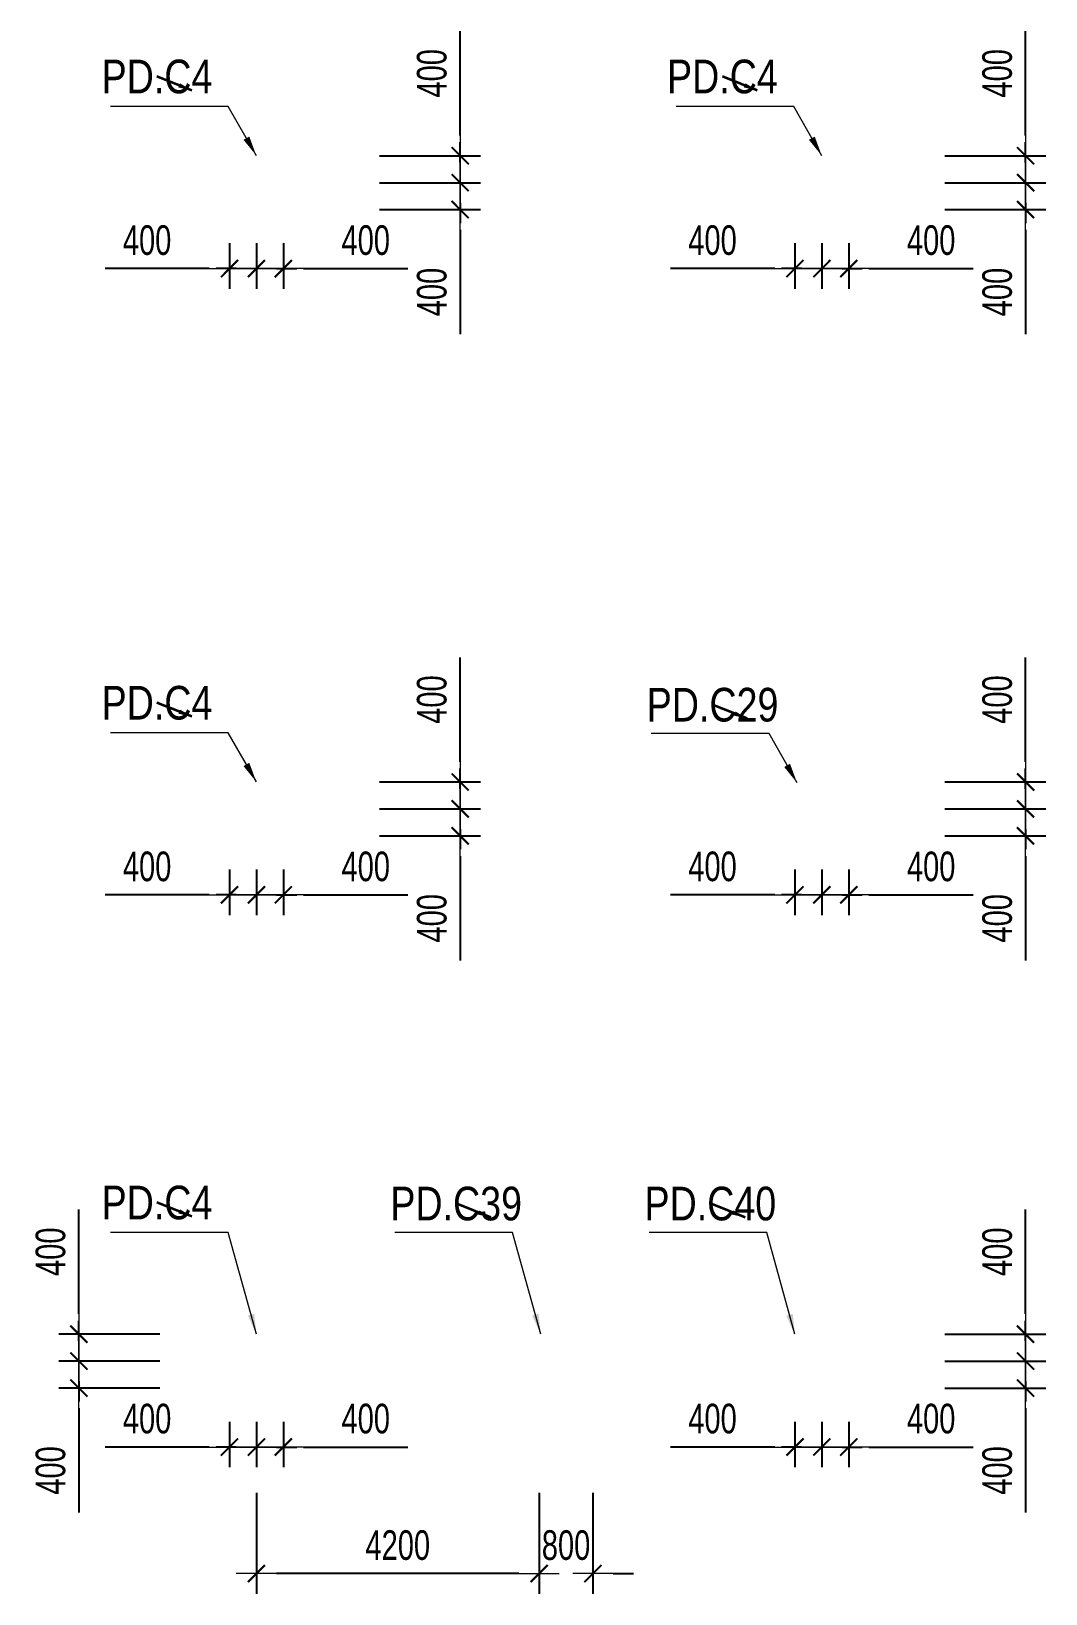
# Model space of a CAD drawing. Header units: millimetres. Extents: x -259680 to 286077, y 2206 to 90611.
# Drawn here: x 102455 to 117527, y 35045 to 58249 of the extents above; entities that cross this region are included whole.
import ezdxf
from ezdxf.enums import TextEntityAlignment as Align

# ---------------------------------------------------------------- set-up
doc = ezdxf.new("R2010")
doc.units = ezdxf.units.MM
doc.layers.get('Defpoints').update_dxf_attribs({"color": 151, "lineweight": 9})
for name, color, linetype, lineweight in [('$0$C1', 20, 'Continuous', 35), ('$1$NDC_S_ANNO', 7, 'Continuous', 20), ('$1$NDC_S_DIM', 1, 'Continuous', 15), ('NDC_S_DIM', 1, 'Continuous', 15)]:
    doc.layers.add(name, color=color, linetype=linetype, lineweight=lineweight)
doc.styles.add('$1$NDC_DIM', font='', dxfattribs={"width": 0.75})
doc.styles.add('$2$ARIAL', font='arial.ttf', dxfattribs={"width": 0.8})
doc.styles.add('NDC_DIM', font='', dxfattribs={"width": 0.75})
doc.styles.get('$1$NDC_DIM').set_extended_font_data('Dotum')
doc.styles.get('NDC_DIM').set_extended_font_data('Dotum')
doc.dimstyles.new('$0$NDC_dim_150', dxfattribs={"dimscale": 150, "dimtxt": 2.2, "dimasz": 1.5, "dimexe": 1.5, "dimexo": 2.5, "dimgap": 1, "dimtad": 1, "dimdec": 0, "dimzin": 0, "dimdsep": 46, "dimtxsty": '$1$NDC_DIM', "dimblk": '$1$DIMMARK', "dimcen": 0.09, "dimdle": 1.2, "dimclrd": 1, "dimclre": 1, "dimclrt": 3, "dimadec": 0, "dimazin": 0, "dimtfac": 1, "dimtdec": 0, "dimtix": 1, "dimtofl": 0, "dimtmove": 0, "dimatfit": 3, "dimfxl": 0, "dimtolj": 1, "dimtzin": 0, "dimarcsym": 0})
doc.dimstyles.new('$1$NDC_dim_iso', dxfattribs={"dimtxt": 2.2, "dimasz": 1, "dimexe": 1.5, "dimexo": 2.5, "dimgap": 1, "dimtad": 1, "dimdec": 0, "dimzin": 0, "dimdsep": 46, "dimtxsty": '$1$NDC_DIM', "dimblk": '$1$DIMMARK', "dimcen": 0.09, "dimdle": 1.2, "dimclrd": 1, "dimclre": 1, "dimclrt": 3, "dimadec": 0, "dimazin": 0, "dimtfac": 1, "dimtdec": 0, "dimtix": 1, "dimtofl": 0, "dimtmove": 0, "dimatfit": 3, "dimfxl": 0, "dimtolj": 1, "dimtzin": 0, "dimarcsym": 0})
doc.dimstyles.new('NDC_dim_200', dxfattribs={"dimscale": 200, "dimtxt": 2.2, "dimasz": 1.5, "dimexe": 1.5, "dimexo": 2.5, "dimgap": 1, "dimtad": 1, "dimdec": 0, "dimzin": 0, "dimdsep": 46, "dimtxsty": 'NDC_DIM', "dimblk": 'DIMMARK', "dimcen": 0.09, "dimdle": 1.2, "dimclrd": 1, "dimclre": 1, "dimclrt": 3, "dimadec": 0, "dimazin": 0, "dimtfac": 1, "dimtdec": 0, "dimtix": 1, "dimtofl": 0, "dimtmove": 0, "dimatfit": 3, "dimfxl": 0, "dimtolj": 1, "dimtzin": 0, "dimarcsym": 0})

# ---------------------------------------------------------------- blocks, each defined once
blk = doc.blocks.new('$1$DIMMARK')
at = {"layer": '$1$NDC_S_DIM', "color": 1}
blk.add_line((-1.5, 0), (1, 0), dxfattribs=at)
at = {"layer": '$1$NDC_S_DIM', "color": 2, "const_width": 0.1}
blk.add_lwpolyline([(-0.424, -0.424), (0.424, 0.424)], dxfattribs=at)
blk = doc.blocks.new('DIMMARK')
at = {"layer": 'NDC_S_DIM', "color": 1}
blk.add_line((-1.5, 0), (1, 0), dxfattribs=at)
at = {"layer": 'NDC_S_DIM', "color": 2, "const_width": 0.1}
blk.add_lwpolyline([(-0.424, -0.424), (0.424, 0.424)], dxfattribs=at)
blk = doc.blocks.new('*D1509')
at = {"layer": 'Defpoints', "color": 0, "ltscale": 100, "transparency": 16777216}
for p in [(105800, 38100), (106200, 38100), (106200, 37224)]:
    blk.add_point(p, dxfattribs=at)
at = {"layer": 'NDC_S_DIM', "color": 1, "lineweight": -2, "ltscale": 100, "transparency": 16777216}
for p, q in [((105800, 37600), (105800, 36924)), ((106200, 37600), (106200, 36924)), ((105500, 37224), (105200, 37224)), ((106500, 37224), (108049, 37224))]:
    blk.add_line(p, q, dxfattribs=at)
at = {"layer": 'NDC_S_DIM', "color": 1, "lineweight": -2, "ltscale": 100, "transparency": 16777216, "xscale": 300, "yscale": 300, "zscale": 300}
blk.add_blockref('DIMMARK', (105800, 37224), dxfattribs=at)
at = {"layer": 'NDC_S_DIM', "color": 1, "lineweight": -2, "ltscale": 100, "transparency": 16777216, "xscale": 300, "yscale": 300, "zscale": 300, "rotation": 180}
blk.add_blockref('DIMMARK', (106200, 37224), dxfattribs=at)
at = {"layer": 'NDC_S_DIM', "color": 3, "ltscale": 100, "transparency": 16777216, "insert": (107424, 37644), "char_height": 440, "attachment_point": 5, "style": 'NDC_DIM'}
blk.add_mtext('\\A1;400', dxfattribs=at)
blk = doc.blocks.new('*D1510')
at = {"layer": 'Defpoints', "color": 0, "ltscale": 100, "transparency": 16777216}
for p in [(105400, 38100), (105800, 38100), (105800, 37224)]:
    blk.add_point(p, dxfattribs=at)
at = {"layer": 'NDC_S_DIM', "color": 1, "lineweight": -2, "ltscale": 100, "transparency": 16777216}
for p, q in [((105400, 37600), (105400, 36924)), ((105800, 37600), (105800, 36924)), ((105100, 37224), (103551, 37224)), ((106100, 37224), (106400, 37224))]:
    blk.add_line(p, q, dxfattribs=at)
at = {"layer": 'NDC_S_DIM', "color": 1, "lineweight": -2, "ltscale": 100, "transparency": 16777216, "xscale": 300, "yscale": 300, "zscale": 300}
blk.add_blockref('DIMMARK', (105400, 37224), dxfattribs=at)
at = {"layer": 'NDC_S_DIM', "color": 1, "lineweight": -2, "ltscale": 100, "transparency": 16777216, "xscale": 300, "yscale": 300, "zscale": 300, "rotation": 180}
blk.add_blockref('DIMMARK', (105800, 37224), dxfattribs=at)
at = {"layer": 'NDC_S_DIM', "color": 3, "ltscale": 100, "transparency": 16777216, "insert": (104176, 37644), "char_height": 440, "attachment_point": 5, "style": 'NDC_DIM'}
blk.add_mtext('\\A1;400', dxfattribs=at)
blk = doc.blocks.new('*D1511')
at = {"layer": 'Defpoints', "color": 0, "ltscale": 100, "transparency": 16777216}
for p in [(105800, 46300), (106200, 46300), (106200, 45424)]:
    blk.add_point(p, dxfattribs=at)
at = {"layer": 'NDC_S_DIM', "color": 1, "lineweight": -2, "ltscale": 100, "transparency": 16777216}
for p, q in [((105800, 45800), (105800, 45124)), ((106200, 45800), (106200, 45124)), ((105500, 45424), (105200, 45424)), ((106500, 45424), (108049, 45424))]:
    blk.add_line(p, q, dxfattribs=at)
at = {"layer": 'NDC_S_DIM', "color": 1, "lineweight": -2, "ltscale": 100, "transparency": 16777216, "xscale": 300, "yscale": 300, "zscale": 300}
blk.add_blockref('DIMMARK', (105800, 45424), dxfattribs=at)
at = {"layer": 'NDC_S_DIM', "color": 1, "lineweight": -2, "ltscale": 100, "transparency": 16777216, "xscale": 300, "yscale": 300, "zscale": 300, "rotation": 180}
blk.add_blockref('DIMMARK', (106200, 45424), dxfattribs=at)
at = {"layer": 'NDC_S_DIM', "color": 3, "ltscale": 100, "transparency": 16777216, "insert": (107424, 45844), "char_height": 440, "attachment_point": 5, "style": 'NDC_DIM'}
blk.add_mtext('\\A1;400', dxfattribs=at)
blk = doc.blocks.new('*D1512')
at = {"layer": 'Defpoints', "color": 0, "ltscale": 100, "transparency": 16777216}
for p in [(105400, 46300), (105800, 46300), (105800, 45424)]:
    blk.add_point(p, dxfattribs=at)
at = {"layer": 'NDC_S_DIM', "color": 1, "lineweight": -2, "ltscale": 100, "transparency": 16777216}
for p, q in [((105400, 45800), (105400, 45124)), ((105800, 45800), (105800, 45124)), ((105100, 45424), (103551, 45424)), ((106100, 45424), (106400, 45424))]:
    blk.add_line(p, q, dxfattribs=at)
at = {"layer": 'NDC_S_DIM', "color": 1, "lineweight": -2, "ltscale": 100, "transparency": 16777216, "xscale": 300, "yscale": 300, "zscale": 300}
blk.add_blockref('DIMMARK', (105400, 45424), dxfattribs=at)
at = {"layer": 'NDC_S_DIM', "color": 1, "lineweight": -2, "ltscale": 100, "transparency": 16777216, "xscale": 300, "yscale": 300, "zscale": 300, "rotation": 180}
blk.add_blockref('DIMMARK', (105800, 45424), dxfattribs=at)
at = {"layer": 'NDC_S_DIM', "color": 3, "ltscale": 100, "transparency": 16777216, "insert": (104176, 45844), "char_height": 440, "attachment_point": 5, "style": 'NDC_DIM'}
blk.add_mtext('\\A1;400', dxfattribs=at)
blk = doc.blocks.new('*D1513')
at = {"layer": 'Defpoints', "color": 0, "ltscale": 100, "transparency": 16777216}
for p in [(106200, 47100), (108827, 47100), (106200, 46700)]:
    blk.add_point(p, dxfattribs=at)
at = {"layer": 'NDC_S_DIM', "color": 1, "lineweight": -2, "ltscale": 100, "transparency": 16777216}
for p, q in [((108827, 47400), (108827, 48949)), ((107627, 47100), (109127, 47100)), ((107627, 46700), (109127, 46700)), ((108827, 46400), (108827, 46100))]:
    blk.add_line(p, q, dxfattribs=at)
at = {"layer": 'NDC_S_DIM', "color": 1, "lineweight": -2, "ltscale": 100, "transparency": 16777216, "xscale": 300, "yscale": 300, "zscale": 300}
for p, rotation in [((108827, 47100), 270), ((108827, 46700), 90)]:
    blk.add_blockref('DIMMARK', p, dxfattribs=dict(at, rotation=rotation))
at = {"layer": 'NDC_S_DIM', "color": 3, "ltscale": 100, "transparency": 16777216, "insert": (108407, 48324), "char_height": 440, "attachment_point": 5, "rotation": 90, "style": 'NDC_DIM'}
blk.add_mtext('\\A1;400', dxfattribs=at)
blk = doc.blocks.new('*D1514')
at = {"layer": 'Defpoints', "color": 0, "ltscale": 100, "transparency": 16777216}
for p in [(106200, 46700), (108827, 46700), (106200, 46300)]:
    blk.add_point(p, dxfattribs=at)
at = {"layer": 'NDC_S_DIM', "color": 1, "lineweight": -2, "ltscale": 100, "transparency": 16777216}
for p, q in [((108827, 47000), (108827, 47300)), ((107627, 46700), (109127, 46700)), ((107627, 46300), (109127, 46300)), ((108827, 46000), (108827, 44451))]:
    blk.add_line(p, q, dxfattribs=at)
at = {"layer": 'NDC_S_DIM', "color": 1, "lineweight": -2, "ltscale": 100, "transparency": 16777216, "xscale": 300, "yscale": 300, "zscale": 300}
for p, rotation in [((108827, 46700), 270), ((108827, 46300), 90)]:
    blk.add_blockref('DIMMARK', p, dxfattribs=dict(at, rotation=rotation))
at = {"layer": 'NDC_S_DIM', "color": 3, "ltscale": 100, "transparency": 16777216, "insert": (108407, 45076), "char_height": 440, "attachment_point": 5, "rotation": 90, "style": 'NDC_DIM'}
blk.add_mtext('\\A1;400', dxfattribs=at)
blk = doc.blocks.new('*D1515')
at = {"layer": 'Defpoints', "color": 0, "ltscale": 100, "transparency": 16777216}
for p in [(114200, 38100), (114600, 38100), (114600, 37224)]:
    blk.add_point(p, dxfattribs=at)
at = {"layer": 'NDC_S_DIM', "color": 1, "lineweight": -2, "ltscale": 100, "transparency": 16777216}
for p, q in [((114200, 37600), (114200, 36924)), ((114600, 37600), (114600, 36924)), ((113900, 37224), (113600, 37224)), ((114900, 37224), (116449, 37224))]:
    blk.add_line(p, q, dxfattribs=at)
at = {"layer": 'NDC_S_DIM', "color": 1, "lineweight": -2, "ltscale": 100, "transparency": 16777216, "xscale": 300, "yscale": 300, "zscale": 300}
blk.add_blockref('DIMMARK', (114200, 37224), dxfattribs=at)
at = {"layer": 'NDC_S_DIM', "color": 1, "lineweight": -2, "ltscale": 100, "transparency": 16777216, "xscale": 300, "yscale": 300, "zscale": 300, "rotation": 180}
blk.add_blockref('DIMMARK', (114600, 37224), dxfattribs=at)
at = {"layer": 'NDC_S_DIM', "color": 3, "ltscale": 100, "transparency": 16777216, "insert": (115824, 37644), "char_height": 440, "attachment_point": 5, "style": 'NDC_DIM'}
blk.add_mtext('\\A1;400', dxfattribs=at)
blk = doc.blocks.new('*D1516')
at = {"layer": 'Defpoints', "color": 0, "ltscale": 100, "transparency": 16777216}
for p in [(113800, 38100), (114200, 38100), (114200, 37224)]:
    blk.add_point(p, dxfattribs=at)
at = {"layer": 'NDC_S_DIM', "color": 1, "lineweight": -2, "ltscale": 100, "transparency": 16777216}
for p, q in [((113800, 37600), (113800, 36924)), ((114200, 37600), (114200, 36924)), ((113500, 37224), (111951, 37224)), ((114500, 37224), (114800, 37224))]:
    blk.add_line(p, q, dxfattribs=at)
at = {"layer": 'NDC_S_DIM', "color": 1, "lineweight": -2, "ltscale": 100, "transparency": 16777216, "xscale": 300, "yscale": 300, "zscale": 300}
blk.add_blockref('DIMMARK', (113800, 37224), dxfattribs=at)
at = {"layer": 'NDC_S_DIM', "color": 1, "lineweight": -2, "ltscale": 100, "transparency": 16777216, "xscale": 300, "yscale": 300, "zscale": 300, "rotation": 180}
blk.add_blockref('DIMMARK', (114200, 37224), dxfattribs=at)
at = {"layer": 'NDC_S_DIM', "color": 3, "ltscale": 100, "transparency": 16777216, "insert": (112576, 37644), "char_height": 440, "attachment_point": 5, "style": 'NDC_DIM'}
blk.add_mtext('\\A1;400', dxfattribs=at)
blk = doc.blocks.new('*D1517')
at = {"layer": 'Defpoints', "color": 0, "ltscale": 100, "transparency": 16777216}
for p in [(114600, 38900), (117227, 38900), (114600, 38500)]:
    blk.add_point(p, dxfattribs=at)
at = {"layer": 'NDC_S_DIM', "color": 1, "lineweight": -2, "ltscale": 100, "transparency": 16777216}
for p, q in [((117227, 39200), (117227, 40749)), ((116027, 38900), (117527, 38900)), ((116027, 38500), (117527, 38500)), ((117227, 38200), (117227, 37900))]:
    blk.add_line(p, q, dxfattribs=at)
at = {"layer": 'NDC_S_DIM', "color": 1, "lineweight": -2, "ltscale": 100, "transparency": 16777216, "xscale": 300, "yscale": 300, "zscale": 300}
for p, rotation in [((117227, 38900), 270), ((117227, 38500), 90)]:
    blk.add_blockref('DIMMARK', p, dxfattribs=dict(at, rotation=rotation))
at = {"layer": 'NDC_S_DIM', "color": 3, "ltscale": 100, "transparency": 16777216, "insert": (116807, 40124), "char_height": 440, "attachment_point": 5, "rotation": 90, "style": 'NDC_DIM'}
blk.add_mtext('\\A1;400', dxfattribs=at)
blk = doc.blocks.new('*D1518')
at = {"layer": 'Defpoints', "color": 0, "ltscale": 100, "transparency": 16777216}
for p in [(114600, 38500), (117227, 38500), (114600, 38100)]:
    blk.add_point(p, dxfattribs=at)
at = {"layer": 'NDC_S_DIM', "color": 1, "lineweight": -2, "ltscale": 100, "transparency": 16777216}
for p, q in [((117227, 38800), (117227, 39100)), ((116027, 38500), (117527, 38500)), ((116027, 38100), (117527, 38100)), ((117227, 37800), (117227, 36251))]:
    blk.add_line(p, q, dxfattribs=at)
at = {"layer": 'NDC_S_DIM', "color": 1, "lineweight": -2, "ltscale": 100, "transparency": 16777216, "xscale": 300, "yscale": 300, "zscale": 300}
for p, rotation in [((117227, 38500), 270), ((117227, 38100), 90)]:
    blk.add_blockref('DIMMARK', p, dxfattribs=dict(at, rotation=rotation))
at = {"layer": 'NDC_S_DIM', "color": 3, "ltscale": 100, "transparency": 16777216, "insert": (116807, 36876), "char_height": 440, "attachment_point": 5, "rotation": 90, "style": 'NDC_DIM'}
blk.add_mtext('\\A1;400', dxfattribs=at)
blk = doc.blocks.new('*D1519')
at = {"layer": 'Defpoints', "color": 0, "ltscale": 100, "transparency": 16777216}
for p in [(114200, 46300), (114600, 46300), (114600, 45424)]:
    blk.add_point(p, dxfattribs=at)
at = {"layer": 'NDC_S_DIM', "color": 1, "lineweight": -2, "ltscale": 100, "transparency": 16777216}
for p, q in [((114200, 45800), (114200, 45124)), ((114600, 45800), (114600, 45124)), ((113900, 45424), (113600, 45424)), ((114900, 45424), (116449, 45424))]:
    blk.add_line(p, q, dxfattribs=at)
at = {"layer": 'NDC_S_DIM', "color": 1, "lineweight": -2, "ltscale": 100, "transparency": 16777216, "xscale": 300, "yscale": 300, "zscale": 300}
blk.add_blockref('DIMMARK', (114200, 45424), dxfattribs=at)
at = {"layer": 'NDC_S_DIM', "color": 1, "lineweight": -2, "ltscale": 100, "transparency": 16777216, "xscale": 300, "yscale": 300, "zscale": 300, "rotation": 180}
blk.add_blockref('DIMMARK', (114600, 45424), dxfattribs=at)
at = {"layer": 'NDC_S_DIM', "color": 3, "ltscale": 100, "transparency": 16777216, "insert": (115824, 45844), "char_height": 440, "attachment_point": 5, "style": 'NDC_DIM'}
blk.add_mtext('\\A1;400', dxfattribs=at)
blk = doc.blocks.new('*D1520')
at = {"layer": 'Defpoints', "color": 0, "ltscale": 100, "transparency": 16777216}
for p in [(113800, 46300), (114200, 46300), (114200, 45424)]:
    blk.add_point(p, dxfattribs=at)
at = {"layer": 'NDC_S_DIM', "color": 1, "lineweight": -2, "ltscale": 100, "transparency": 16777216}
for p, q in [((113800, 45800), (113800, 45124)), ((114200, 45800), (114200, 45124)), ((113500, 45424), (111951, 45424)), ((114500, 45424), (114800, 45424))]:
    blk.add_line(p, q, dxfattribs=at)
at = {"layer": 'NDC_S_DIM', "color": 1, "lineweight": -2, "ltscale": 100, "transparency": 16777216, "xscale": 300, "yscale": 300, "zscale": 300}
blk.add_blockref('DIMMARK', (113800, 45424), dxfattribs=at)
at = {"layer": 'NDC_S_DIM', "color": 1, "lineweight": -2, "ltscale": 100, "transparency": 16777216, "xscale": 300, "yscale": 300, "zscale": 300, "rotation": 180}
blk.add_blockref('DIMMARK', (114200, 45424), dxfattribs=at)
at = {"layer": 'NDC_S_DIM', "color": 3, "ltscale": 100, "transparency": 16777216, "insert": (112576, 45844), "char_height": 440, "attachment_point": 5, "style": 'NDC_DIM'}
blk.add_mtext('\\A1;400', dxfattribs=at)
blk = doc.blocks.new('*D1521')
at = {"layer": 'Defpoints', "color": 0, "ltscale": 100, "transparency": 16777216}
for p in [(114600, 47100), (117227, 47100), (114600, 46700)]:
    blk.add_point(p, dxfattribs=at)
at = {"layer": 'NDC_S_DIM', "color": 1, "lineweight": -2, "ltscale": 100, "transparency": 16777216}
for p, q in [((117227, 47400), (117227, 48949)), ((116027, 47100), (117527, 47100)), ((116027, 46700), (117527, 46700)), ((117227, 46400), (117227, 46100))]:
    blk.add_line(p, q, dxfattribs=at)
at = {"layer": 'NDC_S_DIM', "color": 1, "lineweight": -2, "ltscale": 100, "transparency": 16777216, "xscale": 300, "yscale": 300, "zscale": 300}
for p, rotation in [((117227, 47100), 270), ((117227, 46700), 90)]:
    blk.add_blockref('DIMMARK', p, dxfattribs=dict(at, rotation=rotation))
at = {"layer": 'NDC_S_DIM', "color": 3, "ltscale": 100, "transparency": 16777216, "insert": (116807, 48324), "char_height": 440, "attachment_point": 5, "rotation": 90, "style": 'NDC_DIM'}
blk.add_mtext('\\A1;400', dxfattribs=at)
blk = doc.blocks.new('*D1522')
at = {"layer": 'Defpoints', "color": 0, "ltscale": 100, "transparency": 16777216}
for p in [(114600, 46700), (117227, 46700), (114600, 46300)]:
    blk.add_point(p, dxfattribs=at)
at = {"layer": 'NDC_S_DIM', "color": 1, "lineweight": -2, "ltscale": 100, "transparency": 16777216}
for p, q in [((117227, 47000), (117227, 47300)), ((116027, 46700), (117527, 46700)), ((116027, 46300), (117527, 46300)), ((117227, 46000), (117227, 44451))]:
    blk.add_line(p, q, dxfattribs=at)
at = {"layer": 'NDC_S_DIM', "color": 1, "lineweight": -2, "ltscale": 100, "transparency": 16777216, "xscale": 300, "yscale": 300, "zscale": 300}
for p, rotation in [((117227, 46700), 270), ((117227, 46300), 90)]:
    blk.add_blockref('DIMMARK', p, dxfattribs=dict(at, rotation=rotation))
at = {"layer": 'NDC_S_DIM', "color": 3, "ltscale": 100, "transparency": 16777216, "insert": (116807, 45076), "char_height": 440, "attachment_point": 5, "rotation": 90, "style": 'NDC_DIM'}
blk.add_mtext('\\A1;400', dxfattribs=at)
blk = doc.blocks.new('*D1339')
at = {"layer": 'Defpoints', "color": 0, "ltscale": 100, "transparency": 16777216}
for p in [(105800, 55600), (106200, 55600), (106200, 54724)]:
    blk.add_point(p, dxfattribs=at)
at = {"layer": 'NDC_S_DIM', "color": 1, "lineweight": -2, "ltscale": 100, "transparency": 16777216}
for p, q in [((105800, 55100), (105800, 54424)), ((106200, 55100), (106200, 54424)), ((105500, 54724), (105200, 54724)), ((106500, 54724), (108049, 54724))]:
    blk.add_line(p, q, dxfattribs=at)
at = {"layer": 'NDC_S_DIM', "color": 1, "lineweight": -2, "ltscale": 100, "transparency": 16777216, "xscale": 300, "yscale": 300, "zscale": 300}
blk.add_blockref('DIMMARK', (105800, 54724), dxfattribs=at)
at = {"layer": 'NDC_S_DIM', "color": 1, "lineweight": -2, "ltscale": 100, "transparency": 16777216, "xscale": 300, "yscale": 300, "zscale": 300, "rotation": 180}
blk.add_blockref('DIMMARK', (106200, 54724), dxfattribs=at)
at = {"layer": 'NDC_S_DIM', "color": 3, "ltscale": 100, "transparency": 16777216, "insert": (107424, 55144), "char_height": 440, "attachment_point": 5, "style": 'NDC_DIM'}
blk.add_mtext('\\A1;400', dxfattribs=at)
blk = doc.blocks.new('*D1340')
at = {"layer": 'Defpoints', "color": 0, "ltscale": 100, "transparency": 16777216}
for p in [(105400, 55600), (105800, 55600), (105800, 54724)]:
    blk.add_point(p, dxfattribs=at)
at = {"layer": 'NDC_S_DIM', "color": 1, "lineweight": -2, "ltscale": 100, "transparency": 16777216}
for p, q in [((105400, 55100), (105400, 54424)), ((105800, 55100), (105800, 54424)), ((105100, 54724), (103551, 54724)), ((106100, 54724), (106400, 54724))]:
    blk.add_line(p, q, dxfattribs=at)
at = {"layer": 'NDC_S_DIM', "color": 1, "lineweight": -2, "ltscale": 100, "transparency": 16777216, "xscale": 300, "yscale": 300, "zscale": 300}
blk.add_blockref('DIMMARK', (105400, 54724), dxfattribs=at)
at = {"layer": 'NDC_S_DIM', "color": 1, "lineweight": -2, "ltscale": 100, "transparency": 16777216, "xscale": 300, "yscale": 300, "zscale": 300, "rotation": 180}
blk.add_blockref('DIMMARK', (105800, 54724), dxfattribs=at)
at = {"layer": 'NDC_S_DIM', "color": 3, "ltscale": 100, "transparency": 16777216, "insert": (104176, 55144), "char_height": 440, "attachment_point": 5, "style": 'NDC_DIM'}
blk.add_mtext('\\A1;400', dxfattribs=at)
blk = doc.blocks.new('*D1341')
at = {"layer": 'Defpoints', "color": 0, "ltscale": 100, "transparency": 16777216}
for p in [(106200, 56400), (108827, 56400), (106200, 56000)]:
    blk.add_point(p, dxfattribs=at)
at = {"layer": 'NDC_S_DIM', "color": 1, "lineweight": -2, "ltscale": 100, "transparency": 16777216}
for p, q in [((108827, 56700), (108827, 58249)), ((107627, 56400), (109127, 56400)), ((107627, 56000), (109127, 56000)), ((108827, 55700), (108827, 55400))]:
    blk.add_line(p, q, dxfattribs=at)
at = {"layer": 'NDC_S_DIM', "color": 1, "lineweight": -2, "ltscale": 100, "transparency": 16777216, "xscale": 300, "yscale": 300, "zscale": 300}
for p, rotation in [((108827, 56400), 270), ((108827, 56000), 90)]:
    blk.add_blockref('DIMMARK', p, dxfattribs=dict(at, rotation=rotation))
at = {"layer": 'NDC_S_DIM', "color": 3, "ltscale": 100, "transparency": 16777216, "insert": (108407, 57624), "char_height": 440, "attachment_point": 5, "rotation": 90, "style": 'NDC_DIM'}
blk.add_mtext('\\A1;400', dxfattribs=at)
blk = doc.blocks.new('*D1342')
at = {"layer": 'Defpoints', "color": 0, "ltscale": 100, "transparency": 16777216}
for p in [(106200, 56000), (108827, 56000), (106200, 55600)]:
    blk.add_point(p, dxfattribs=at)
at = {"layer": 'NDC_S_DIM', "color": 1, "lineweight": -2, "ltscale": 100, "transparency": 16777216}
for p, q in [((108827, 56300), (108827, 56600)), ((107627, 56000), (109127, 56000)), ((107627, 55600), (109127, 55600)), ((108827, 55300), (108827, 53751))]:
    blk.add_line(p, q, dxfattribs=at)
at = {"layer": 'NDC_S_DIM', "color": 1, "lineweight": -2, "ltscale": 100, "transparency": 16777216, "xscale": 300, "yscale": 300, "zscale": 300}
for p, rotation in [((108827, 56000), 270), ((108827, 55600), 90)]:
    blk.add_blockref('DIMMARK', p, dxfattribs=dict(at, rotation=rotation))
at = {"layer": 'NDC_S_DIM', "color": 3, "ltscale": 100, "transparency": 16777216, "insert": (108407, 54376), "char_height": 440, "attachment_point": 5, "rotation": 90, "style": 'NDC_DIM'}
blk.add_mtext('\\A1;400', dxfattribs=at)
blk = doc.blocks.new('*D1343')
at = {"layer": 'Defpoints', "color": 0, "ltscale": 100, "transparency": 16777216}
for p in [(114200, 55600), (114600, 55600), (114600, 54724)]:
    blk.add_point(p, dxfattribs=at)
at = {"layer": 'NDC_S_DIM', "color": 1, "lineweight": -2, "ltscale": 100, "transparency": 16777216}
for p, q in [((114200, 55100), (114200, 54424)), ((114600, 55100), (114600, 54424)), ((113900, 54724), (113600, 54724)), ((114900, 54724), (116449, 54724))]:
    blk.add_line(p, q, dxfattribs=at)
at = {"layer": 'NDC_S_DIM', "color": 1, "lineweight": -2, "ltscale": 100, "transparency": 16777216, "xscale": 300, "yscale": 300, "zscale": 300}
blk.add_blockref('DIMMARK', (114200, 54724), dxfattribs=at)
at = {"layer": 'NDC_S_DIM', "color": 1, "lineweight": -2, "ltscale": 100, "transparency": 16777216, "xscale": 300, "yscale": 300, "zscale": 300, "rotation": 180}
blk.add_blockref('DIMMARK', (114600, 54724), dxfattribs=at)
at = {"layer": 'NDC_S_DIM', "color": 3, "ltscale": 100, "transparency": 16777216, "insert": (115824, 55144), "char_height": 440, "attachment_point": 5, "style": 'NDC_DIM'}
blk.add_mtext('\\A1;400', dxfattribs=at)
blk = doc.blocks.new('*D1344')
at = {"layer": 'Defpoints', "color": 0, "ltscale": 100, "transparency": 16777216}
for p in [(113800, 55600), (114200, 55600), (114200, 54724)]:
    blk.add_point(p, dxfattribs=at)
at = {"layer": 'NDC_S_DIM', "color": 1, "lineweight": -2, "ltscale": 100, "transparency": 16777216}
for p, q in [((113800, 55100), (113800, 54424)), ((114200, 55100), (114200, 54424)), ((113500, 54724), (111951, 54724)), ((114500, 54724), (114800, 54724))]:
    blk.add_line(p, q, dxfattribs=at)
at = {"layer": 'NDC_S_DIM', "color": 1, "lineweight": -2, "ltscale": 100, "transparency": 16777216, "xscale": 300, "yscale": 300, "zscale": 300}
blk.add_blockref('DIMMARK', (113800, 54724), dxfattribs=at)
at = {"layer": 'NDC_S_DIM', "color": 1, "lineweight": -2, "ltscale": 100, "transparency": 16777216, "xscale": 300, "yscale": 300, "zscale": 300, "rotation": 180}
blk.add_blockref('DIMMARK', (114200, 54724), dxfattribs=at)
at = {"layer": 'NDC_S_DIM', "color": 3, "ltscale": 100, "transparency": 16777216, "insert": (112576, 55144), "char_height": 440, "attachment_point": 5, "style": 'NDC_DIM'}
blk.add_mtext('\\A1;400', dxfattribs=at)
blk = doc.blocks.new('*D1345')
at = {"layer": 'Defpoints', "color": 0, "ltscale": 100, "transparency": 16777216}
for p in [(114600, 56400), (117227, 56400), (114600, 56000)]:
    blk.add_point(p, dxfattribs=at)
at = {"layer": 'NDC_S_DIM', "color": 1, "lineweight": -2, "ltscale": 100, "transparency": 16777216}
for p, q in [((117227, 56700), (117227, 58249)), ((116027, 56400), (117527, 56400)), ((116027, 56000), (117527, 56000)), ((117227, 55700), (117227, 55400))]:
    blk.add_line(p, q, dxfattribs=at)
at = {"layer": 'NDC_S_DIM', "color": 1, "lineweight": -2, "ltscale": 100, "transparency": 16777216, "xscale": 300, "yscale": 300, "zscale": 300}
for p, rotation in [((117227, 56400), 270), ((117227, 56000), 90)]:
    blk.add_blockref('DIMMARK', p, dxfattribs=dict(at, rotation=rotation))
at = {"layer": 'NDC_S_DIM', "color": 3, "ltscale": 100, "transparency": 16777216, "insert": (116807, 57624), "char_height": 440, "attachment_point": 5, "rotation": 90, "style": 'NDC_DIM'}
blk.add_mtext('\\A1;400', dxfattribs=at)
blk = doc.blocks.new('*D1346')
at = {"layer": 'Defpoints', "color": 0, "ltscale": 100, "transparency": 16777216}
for p in [(114600, 56000), (117227, 56000), (114600, 55600)]:
    blk.add_point(p, dxfattribs=at)
at = {"layer": 'NDC_S_DIM', "color": 1, "lineweight": -2, "ltscale": 100, "transparency": 16777216}
for p, q in [((117227, 56300), (117227, 56600)), ((116027, 56000), (117527, 56000)), ((116027, 55600), (117527, 55600)), ((117227, 55300), (117227, 53751))]:
    blk.add_line(p, q, dxfattribs=at)
at = {"layer": 'NDC_S_DIM', "color": 1, "lineweight": -2, "ltscale": 100, "transparency": 16777216, "xscale": 300, "yscale": 300, "zscale": 300}
for p, rotation in [((117227, 56000), 270), ((117227, 55600), 90)]:
    blk.add_blockref('DIMMARK', p, dxfattribs=dict(at, rotation=rotation))
at = {"layer": 'NDC_S_DIM', "color": 3, "ltscale": 100, "transparency": 16777216, "insert": (116807, 54376), "char_height": 440, "attachment_point": 5, "rotation": 90, "style": 'NDC_DIM'}
blk.add_mtext('\\A1;400', dxfattribs=at)
blk = doc.blocks.new('*D1933')
at = {"layer": 'Defpoints', "color": 0, "ltscale": 100, "transparency": 16777216}
for p in [(110000, 38100), (110800, 38100), (110800, 35345)]:
    blk.add_point(p, dxfattribs=at)
at = {"layer": 'NDC_S_DIM', "color": 1, "lineweight": -2, "ltscale": 100, "transparency": 16777216}
for p, q in [((110000, 36545), (110000, 35045)), ((110800, 36545), (110800, 35045)), ((109700, 35345), (109400, 35345)), ((111100, 35345), (111400, 35345))]:
    blk.add_line(p, q, dxfattribs=at)
at = {"layer": 'NDC_S_DIM', "color": 1, "lineweight": -2, "ltscale": 100, "transparency": 16777216, "xscale": 300, "yscale": 300, "zscale": 300}
blk.add_blockref('DIMMARK', (110000, 35345), dxfattribs=at)
at = {"layer": 'NDC_S_DIM', "color": 1, "lineweight": -2, "ltscale": 100, "transparency": 16777216, "xscale": 300, "yscale": 300, "zscale": 300, "rotation": 180}
blk.add_blockref('DIMMARK', (110800, 35345), dxfattribs=at)
at = {"layer": 'NDC_S_DIM', "color": 3, "ltscale": 100, "transparency": 16777216, "insert": (110400, 35765), "char_height": 440, "attachment_point": 5, "style": 'NDC_DIM'}
blk.add_mtext('\\A1;800', dxfattribs=at)
blk = doc.blocks.new('*D1934')
at = {"layer": 'Defpoints', "color": 0, "ltscale": 100, "transparency": 16777216}
for p in [(105800, 38100), (110000, 38100), (105800, 35345)]:
    blk.add_point(p, dxfattribs=at)
at = {"layer": 'NDC_S_DIM', "color": 1, "lineweight": -2, "ltscale": 100, "transparency": 16777216}
for p, q in [((105800, 36545), (105800, 35045)), ((110000, 36545), (110000, 35045)), ((109700, 35345), (106100, 35345))]:
    blk.add_line(p, q, dxfattribs=at)
at = {"layer": 'NDC_S_DIM', "color": 1, "lineweight": -2, "ltscale": 100, "transparency": 16777216, "xscale": 300, "yscale": 300, "zscale": 300, "rotation": 180}
blk.add_blockref('DIMMARK', (105800, 35345), dxfattribs=at)
at = {"layer": 'NDC_S_DIM', "color": 1, "lineweight": -2, "ltscale": 100, "transparency": 16777216, "xscale": 300, "yscale": 300, "zscale": 300}
blk.add_blockref('DIMMARK', (110000, 35345), dxfattribs=at)
at = {"layer": 'NDC_S_DIM', "color": 3, "ltscale": 100, "transparency": 16777216, "insert": (107900, 35765), "char_height": 440, "attachment_point": 5, "style": 'NDC_DIM'}
blk.add_mtext('\\A1;4200', dxfattribs=at)
blk = doc.blocks.new('*D1577')
at = {"layer": 'Defpoints', "color": 0, "ltscale": 100, "transparency": 16777216}
for p in [(103163, 38900), (105400, 38900), (105400, 38500)]:
    blk.add_point(p, dxfattribs=at)
at = {"layer": 'NDC_S_DIM', "color": 1, "lineweight": -2, "ltscale": 100, "transparency": 16777216}
for p, q in [((103163, 39200), (103163, 40749)), ((104363, 38900), (102863, 38900)), ((104363, 38500), (102863, 38500)), ((103163, 38200), (103163, 37900))]:
    blk.add_line(p, q, dxfattribs=at)
at = {"layer": 'NDC_S_DIM', "color": 1, "lineweight": -2, "ltscale": 100, "transparency": 16777216, "xscale": 300, "yscale": 300, "zscale": 300}
for p, rotation in [((103163, 38900), 270), ((103163, 38500), 90)]:
    blk.add_blockref('DIMMARK', p, dxfattribs=dict(at, rotation=rotation))
at = {"layer": 'NDC_S_DIM', "color": 3, "ltscale": 100, "transparency": 16777216, "insert": (102743, 40124), "char_height": 440, "attachment_point": 5, "rotation": 90, "style": 'NDC_DIM'}
blk.add_mtext('\\A1;400', dxfattribs=at)
blk = doc.blocks.new('*D1578')
at = {"layer": 'Defpoints', "color": 0, "ltscale": 100, "transparency": 16777216}
for p in [(103163, 38500), (105400, 38500), (105400, 38100)]:
    blk.add_point(p, dxfattribs=at)
at = {"layer": 'NDC_S_DIM', "color": 1, "lineweight": -2, "ltscale": 100, "transparency": 16777216}
for p, q in [((103163, 38800), (103163, 39100)), ((104363, 38500), (102863, 38500)), ((104363, 38100), (102863, 38100)), ((103163, 37800), (103163, 36251))]:
    blk.add_line(p, q, dxfattribs=at)
at = {"layer": 'NDC_S_DIM', "color": 1, "lineweight": -2, "ltscale": 100, "transparency": 16777216, "xscale": 300, "yscale": 300, "zscale": 300}
for p, rotation in [((103163, 38500), 270), ((103163, 38100), 90)]:
    blk.add_blockref('DIMMARK', p, dxfattribs=dict(at, rotation=rotation))
at = {"layer": 'NDC_S_DIM', "color": 3, "ltscale": 100, "transparency": 16777216, "insert": (102743, 36876), "char_height": 440, "attachment_point": 5, "rotation": 90, "style": 'NDC_DIM'}
blk.add_mtext('\\A1;400', dxfattribs=at)
blk = doc.blocks.new('*U212')
at = {"layer": '$1$NDC_S_ANNO', "ltscale": 0.8, "style": '$2$ARIAL', "width": 0.8, "flags": 1}
blk.add_attdef('CHU_THICH', text='', height=2.5, dxfattribs=at).set_placement((0, 0), align=Align.MIDDLE_CENTER)
at = {"layer": '$1$NDC_S_ANNO', "ltscale": 0.8, "style": '$2$ARIAL', "width": 0.8}
blk.add_attdef('TEN', text='', height=2.5, dxfattribs=at).set_placement((-2.58, 1.03), align=Align.MIDDLE_CENTER)
at = {"layer": 'Defpoints'}
blk.add_leader([(0, 0), (-2.58, 1.03)], dimstyle='$1$NDC_dim_iso', override={"dimgap": 0.625, "dimtad": 0}, dxfattribs=at)
blk = doc.blocks.new('$0$co t check')
at = {"layer": '$0$C1', "xscale": 200, "yscale": 200, "zscale": 200}
for p, values in [((102798, 57371), {'TEN': 'PD.C4'}), ((111198, 57371), {'TEN': 'PD.C4'}), ((102798, 48071), {'TEN': 'PD.C4'}), ((111052, 48042), {'TEN': 'PD.C29'}), ((102798, 40649), {'TEN': 'PD.C4'}), ((107243, 40634), {'TEN': 'PD.C39'}), ((111019, 40634), {'TEN': 'PD.C40'})]:
    blk.add_blockref('*U212', p, dxfattribs=at).add_auto_attribs(values)
at = {"layer": '$0$C1'}
for points in [[(103759, 56400), (103342, 57132), (101593, 57132)], [(112159, 56400), (111742, 57132), (109993, 57132)], [(103759, 47100), (103342, 47832), (101593, 47832)], [(111792, 47086), (111375, 47818), (109626, 47818)], [(103759, 38900), (103342, 40410), (101593, 40410)], [(107983, 38900), (107566, 40410), (105817, 40410)], [(111759, 38900), (111342, 40410), (109593, 40410)]]:
    blk.add_leader(points, dimstyle='$0$NDC_dim_150', override={"dimasz": 2, "dimgap": 1, "dimtad": 0}, dxfattribs=at)

msp = doc.modelspace()

# ---------------------------------------------------------------- block references
at = {"layer": '$1$NDC_S_DIM'}
msp.add_blockref('$0$co t check', (2040.6, 0), dxfattribs=at)

# ---------------------------------------------------------------- dimensions: what is measured, and where the dimension line sits
at = {"layer": 'NDC_S_DIM', "ltscale": 100}
for base, p1, p2, picture, middle in [((108826.7, 56400), (106200, 56000), (106200, 56400), '*D1341', (108826.7, 57624.3)), ((117226.7, 56400), (114600, 56000), (114600, 56400), '*D1345', (117226.7, 57624.3)), ((108826.7, 56000), (106200, 55600), (106200, 56000), '*D1342', (108826.7, 54375.7)), ((117226.7, 56000), (114600, 55600), (114600, 56000), '*D1346', (117226.7, 54375.7)), ((108826.7, 47100), (106200, 46700), (106200, 47100), '*D1513', (108826.7, 48324.3)), ((117226.7, 47100), (114600, 46700), (114600, 47100), '*D1521', (117226.7, 48324.3)), ((108826.7, 46700), (106200, 46300), (106200, 46700), '*D1514', (108826.7, 45075.7)), ((117226.7, 46700), (114600, 46300), (114600, 46700), '*D1522', (117226.7, 45075.7)), ((103163.3, 38900), (105400, 38500), (105400, 38900), '*D1577', (103163.3, 40124.3)), ((117226.7, 38900), (114600, 38500), (114600, 38900), '*D1517', (117226.7, 40124.3)), ((103163.3, 38500), (105400, 38100), (105400, 38500), '*D1578', (103163.3, 36875.7)), ((117226.7, 38500), (114600, 38100), (114600, 38500), '*D1518', (117226.7, 36875.7))]:
    dim = msp.add_linear_dim(base=base, p1=p1, p2=p2, angle=90, dimstyle='NDC_dim_200', dxfattribs=at)
    dim.commit()
    dim.dimension.update_dxf_attribs({"geometry": picture, "text_midpoint": middle, "dimtype": 160})
for base, p1, p2, picture, middle in [((105800, 54724.4), (105400, 55600), (105800, 55600), '*D1340', (104175.7, 54724.4)), ((106200, 54724.4), (105800, 55600), (106200, 55600), '*D1339', (107424.3, 54724.4)), ((114200, 54724.4), (113800, 55600), (114200, 55600), '*D1344', (112575.7, 54724.4)), ((114600, 54724.4), (114200, 55600), (114600, 55600), '*D1343', (115824.3, 54724.4)), ((105800, 45424.4), (105400, 46300), (105800, 46300), '*D1512', (104175.7, 45424.4)), ((106200, 45424.4), (105800, 46300), (106200, 46300), '*D1511', (107424.3, 45424.4)), ((114200, 45424.4), (113800, 46300), (114200, 46300), '*D1520', (112575.7, 45424.4)), ((114600, 45424.4), (114200, 46300), (114600, 46300), '*D1519', (115824.3, 45424.4)), ((105800, 37224.4), (105400, 38100), (105800, 38100), '*D1510', (104175.7, 37224.4)), ((106200, 37224.4), (105800, 38100), (106200, 38100), '*D1509', (107424.3, 37224.4)), ((114200, 37224.4), (113800, 38100), (114200, 38100), '*D1516', (112575.7, 37224.4)), ((114600, 37224.4), (114200, 38100), (114600, 38100), '*D1515', (115824.3, 37224.4))]:
    dim = msp.add_linear_dim(base=base, p1=p1, p2=p2, dimstyle='NDC_dim_200', dxfattribs=at)
    dim.commit()
    dim.dimension.update_dxf_attribs({"geometry": picture, "text_midpoint": middle, "dimtype": 160})
for base, p2, picture, middle in [((105800, 35345.3), (105800, 38100), '*D1934', (107900, 35765.3)), ((110800, 35345.3), (110800, 38100), '*D1933', (110400, 35765.3))]:
    dim = msp.add_linear_dim(base=base, p1=(110000, 38100), p2=p2, dimstyle='NDC_dim_200', dxfattribs=at)
    dim.commit()
    dim.dimension.update_dxf_attribs({"geometry": picture, "text_midpoint": middle})

doc.saveas('drawing.dxf')
